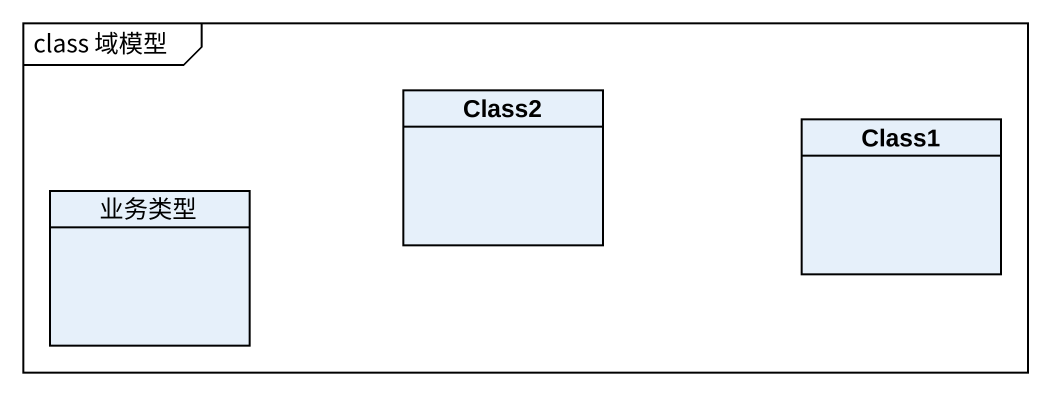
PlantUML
@startuml
mainframe class 域模型
hide circle
hide empty members
class Class2
class Class1
class 业务类型
@enduml
